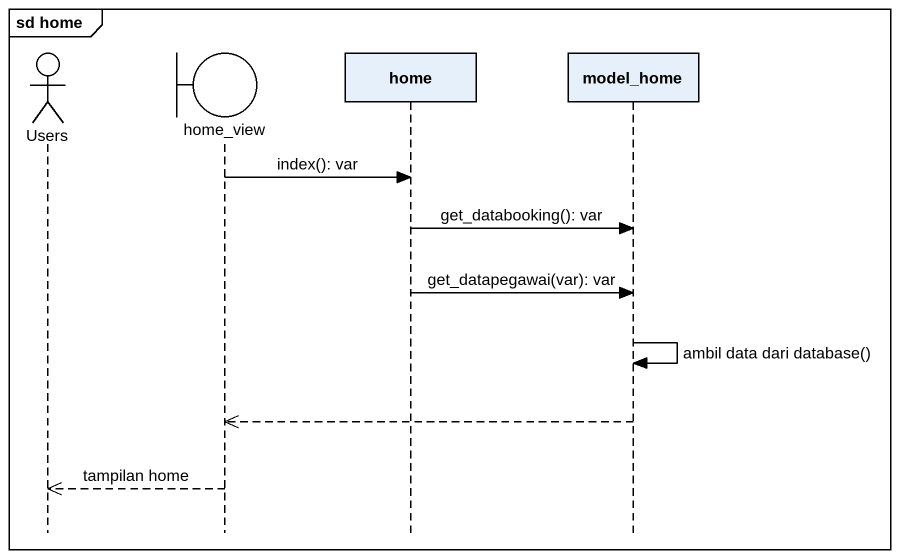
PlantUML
@startuml
mainframe sd home
hide footbox
actor Users
boundary home_view
participant home
participant model_home

home_view -> home : index(): var
home -> model_home : get_databooking(): var
home -> model_home : get_datapegawai(var): var
model_home -> model_home : ambil data dari database()
model_home -->> home_view
home_view -->> Users : tampilan home
@enduml
